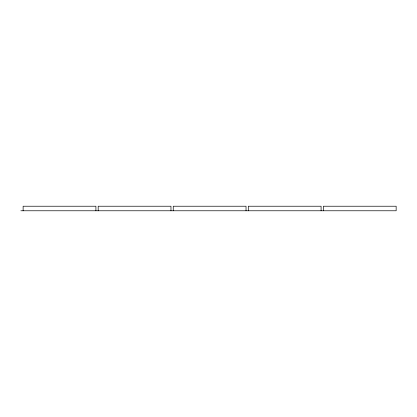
<?xml version="1.0" encoding="UTF-8"?>
<svg xmlns="http://www.w3.org/2000/svg" width="417" height="417" viewBox="0 0 417 417"><rect width="100%" height="100%" fill="white"/><g stroke="black" fill="none" stroke-linecap="round" stroke-linejoin="round"><path stroke-width="0.63" d="M20.85 210.773L396.15 210.773L396.15 206.227L323.363 206.227L323.363 210.773M321.09 210.773L321.09 206.227L248.303 206.227L248.303 210.773M246.03 210.773L246.03 206.227L173.243 206.227L173.243 210.773M170.97 210.773L170.97 206.227L98.183 206.227L98.183 210.773M95.91 210.773L95.91 206.227L23.123 206.227L23.123 210.773"/></g></svg>
